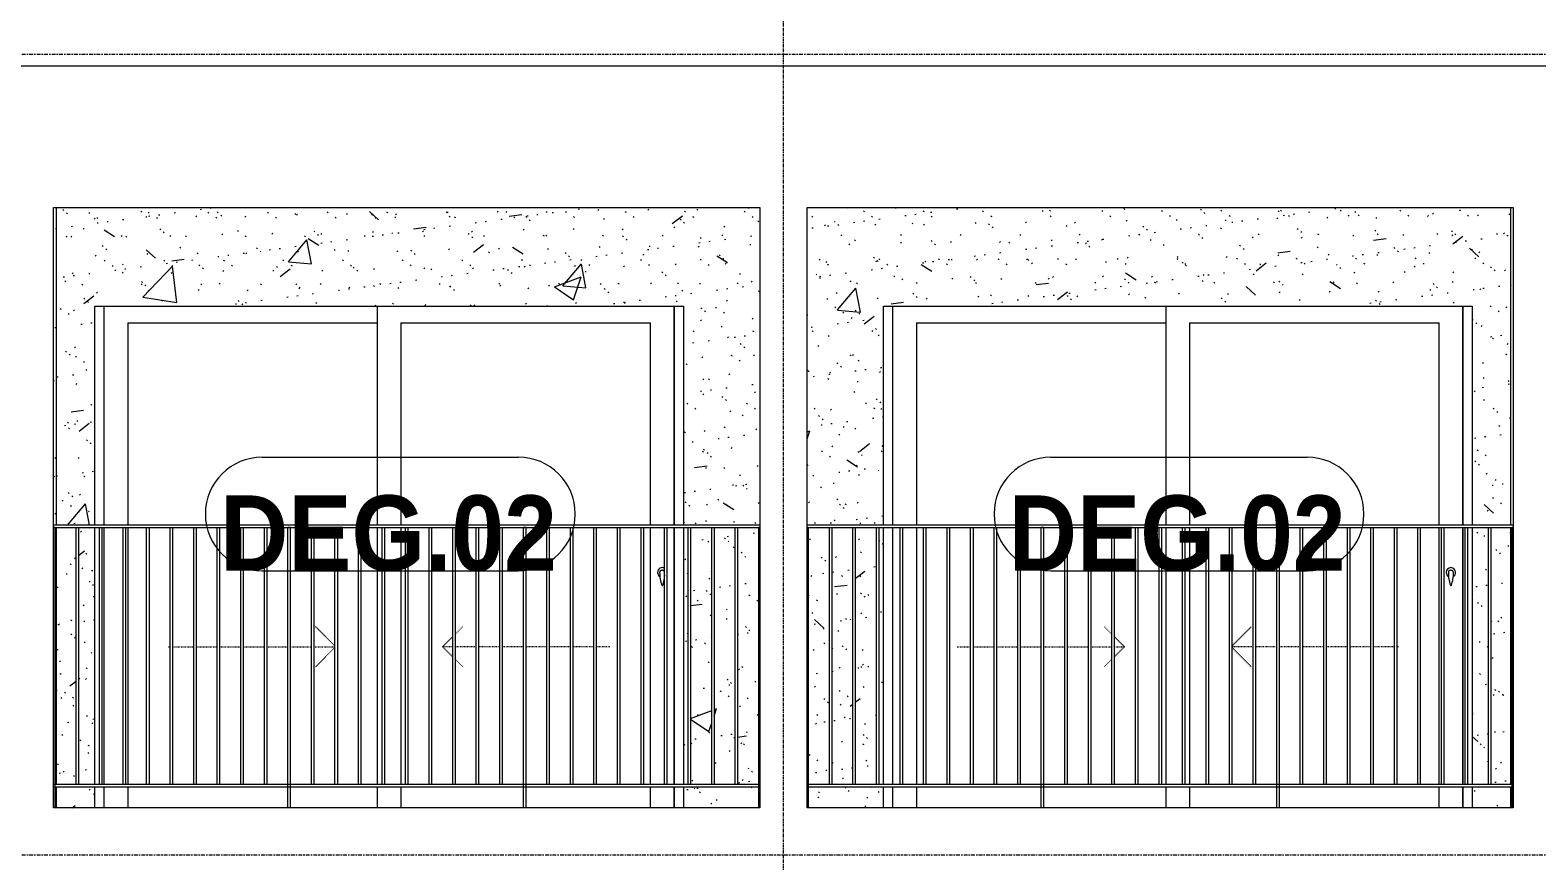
# Model space of a CAD drawing. Header units: millimetres. Extents: x -134153 to 99383, y -5233 to 35400.
# Drawn here: x -72352 to -65953, y 15775 to 19302 of the extents above; entities that cross this region are included whole.
import ezdxf

# ---------------------------------------------------------------- set-up
doc = ezdxf.new("R2010")
doc.units = ezdxf.units.MM
for name, pattern in [('Centre', [31.75, 6.35, -4.7625, 15.875, -4.7625]), ('Dash', [6, 3, -3]), ('Grid Line', [22.225, 12.7, -3.175, 3.175, -3.175])]:
    doc.linetypes.add(name, pattern=pattern)
for name, color, linetype, lineweight in [('0-1', 7, 'Continuous', 5), ('A-DOOR', 31, 'Continuous', 9), ('A-DOOR-FRAM', 31, 'Continuous', 9), ('A-DOOR-HDLN', 31, 'Dash', 9), ('A-DOOR-IDEN', 31, 'Continuous', 9), ('A-FLOR-HRAL', 11, 'Continuous', 9), ('A-FLOR-LEVL-2', 51, 'Centre', 9), ('A-WALL', 113, 'Continuous', 9), ('A-WALL-PATT-1', 9, 'Continuous', 9), ('I-WALL-1', 7, 'Continuous', 9), ('S-GRID-1', 1, 'Grid Line', 9)]:
    doc.layers.add(name, color=color, linetype=linetype, lineweight=lineweight)
doc.styles.add('Arial_B_2', font='arialbd_0.ttf', dxfattribs={"width": 0.9, "height": 320})
pattern_1 = [(37.5, (-81864.44, 1200), (-5.1206, 156.61216), [5.364, -118.181, 5.364, -132.812, -132.08]), (37.5, (-81864.44, 1200), (-5.1206, 156.61216), [-261.722, 5.364, -126.716]), (7.5, (-81864.44, 1200), (143.847, 229.3842), [5.364, -61.285, 5.364, -105.989, -42.672]), (7.5, (-81864.44, 1200), (143.847, 229.3842), [-178.003, 5.364, -37.308]), (327.5, (-81964.42, 1200), (253.1176, 0.4601), [5.364, -35.276, 5.364, -140.94, -191.008]), (327.5, (-81964.42, 1200), (253.1176, 0.4601), [-186.944, 5.364, -185.644]), (317.5, (-81964.42, 1200), (244.3381, 71.3376), [5.364, -14.956, 5.364, -90.546, -109.728]), (317.5, (-81964.42, 1200), (244.3381, 71.3376), [-116.23, 5.364, -104.364])]
pattern_2 = [(50, (-81864.4, 1200), (1165.98, -102.01), [121.92, -1341.12]), (355, (-81864.4, 1200), (-225.554, 1222.763), [97.536, -1072.896]), (100.451, (-81767.3, 1191.5), (940.433, 1120.746), [103.616, -1139.776]), (46.184, (-81864.4, 1525.1), (1734.91, -269.07), [182.88, -2011.68]), (96.636, (-81719.9, 1502.7), (1519.38, 1583.54), [155.42, -1709.66]), (351.184, (-81864.4, 1525.1), (1519.39, 1583.52), [146.3, -1609.34]), (21, (-81701.9, 1443.8), (970.332, -654.498), [121.92, -1341.12]), (326, (-81701.9, 1443.8), (395.53, 1178.804), [97.536, -1072.896]), (71.451, (-81621, 1389.3), (1365.87, 524.296), [103.616, -1139.776]), (37.5, (-81864.44, 1200), (19.767, 541.153), [53.645, -1006.246, 53.645, -1035.507, -1076.96]), (37.5, (-81864.44, 1200), (19.767, 541.153), [-2149.043, 53.645, -1023.315]), (7.5, (-81864.44, 1200), (427.646, 641.156), [53.645, -567.334, 53.645, -981.862, -410.464]), (7.5, (-81864.44, 1200), (427.646, 641.156), [-1656.486, 53.645, -356.82]), (327.5, (-82226.95, 1200), (867.782, -36.665), [53.645, -352.755, 53.645, -1214.323, -1682.496]), (327.5, (-82226.95, 1200), (867.782, -36.665), [-1674.368, 53.645, -1628.85]), (317.5, (-82389.5, 1200), (948.028, 162.73), [53.645, -474.675, 53.645, -788.416, -1194.816]), (317.5, (-82389.5, 1200), (948.028, 162.73), [-1370.38, 53.645, -1141.17])]

# ---------------------------------------------------------------- blocks, each defined once
blk = doc.blocks.new('NCV_TKTC_TANG 5_rvt-1-TKCS_MẶT ĐỨNG HƯỚNG BẮC')
at = {"layer": 'A-WALL-PATT-1'}
h = blk.add_hatch(dxfattribs=at)
h.set_pattern_fill('FP_3', color=256, style=0, pattern_type=2)
h.set_pattern_definition(pattern_1)
h.paths.add_polyline_path([(-72242.6, 16000), (-72243, 16090), (-72247.6, 16090), (-72247.6, 16000), (-72242.7, 16000)])
h.paths.add_polyline_path([(-72242.6, 16100), (-72242.6, 17190), (-72247.6, 17190), (-72247.6, 16100), (-72243.1, 16100)])
h.paths.add_polyline_path([(-72252.6, 17200), (-72242.6, 17200), (-72242.6, 18550), (-72252.6, 18550), (-72252.6, 17556.7)])
h = blk.add_hatch(dxfattribs=at)
h.set_pattern_fill('FP_2', color=256, style=0, pattern_type=2)
h.set_pattern_definition(pattern_2)
h.paths.add_polyline_path([(-69483.6, 16000), (-69257.6, 16000), (-69257.6, 16090), (-69577.6, 16090), (-69577.6, 16000)])
h.paths.add_polyline_path([(-72242.6, 16000), (-72077.6, 16000), (-72077.6, 16090), (-72242.6, 16090)])
h.paths.add_polyline_path([(-72157.6, 16100), (-72157.6, 17190), (-72242.6, 17190), (-72242.6, 16100), (-72224.5, 16100)])
h.paths.add_polyline_path([(-72147.6, 16100), (-72077.6, 16100), (-72077.6, 17190), (-72147.6, 17190), (-72147.6, 16452.7)])
h.paths.add_polyline_path([(-69483.6, 16100), (-69457.6, 16100), (-69457.6, 17190), (-69547.6, 17190), (-69547.6, 16100)])
h.paths.add_polyline_path([(-69447.6, 16100), (-69357.6, 16100), (-69357.6, 17190), (-69447.6, 17189), (-69447.6, 16452.7)])
h.paths.add_polyline_path([(-69577.6, 16100), (-69557.6, 16100), (-69557.6, 17190), (-69577.6, 17190), (-69577.6, 16452.7)])
h.paths.add_polyline_path([(-69347.6, 16100), (-69257.6, 16100), (-69257.6, 17190), (-69347.6, 17190), (-69347.6, 16452.7)])
h.paths.add_polyline_path([(-69577.6, 17200), (-69252.6, 17200), (-69252.6, 18550), (-72242.6, 18550), (-72242.6, 17200), (-72077.6, 17200), (-72077.6, 18130), (-69577.6, 18130), (-69577.6, 17556.7)])
h = blk.add_hatch(dxfattribs=at)
h.set_pattern_fill('FP_3', color=256, style=0, pattern_type=2)
h.set_pattern_definition(pattern_1)
h.paths.add_polyline_path([(-69483.6, 16000), (-69257.6, 16000), (-69257.6, 16090), (-69577.6, 16090), (-69577.6, 16000)])
h.paths.add_polyline_path([(-72242.6, 16000), (-72077.6, 16000), (-72077.6, 16090), (-72242.6, 16090)])
h.paths.add_polyline_path([(-72157.6, 16100), (-72157.6, 17190), (-72242.6, 17190), (-72242.6, 16100), (-72224.5, 16100)])
h.paths.add_polyline_path([(-72147.6, 16100), (-72077.6, 16100), (-72077.6, 17190), (-72147.6, 17190), (-72147.6, 16452.7)])
h.paths.add_polyline_path([(-69483.6, 16100), (-69457.6, 16100), (-69457.6, 17190), (-69547.6, 17190), (-69547.6, 16100)])
h.paths.add_polyline_path([(-69447.6, 16100), (-69357.6, 16100), (-69357.6, 17190), (-69447.6, 17189), (-69447.6, 16452.7)])
h.paths.add_polyline_path([(-69577.6, 16100), (-69557.6, 16100), (-69557.6, 17190), (-69577.6, 17190), (-69577.6, 16452.7)])
h.paths.add_polyline_path([(-69347.6, 16100), (-69257.6, 16100), (-69257.6, 17190), (-69347.6, 17190), (-69347.6, 16452.7)])
h.paths.add_polyline_path([(-69577.6, 17200), (-69252.6, 17200), (-69252.6, 18550), (-72242.6, 18550), (-72242.6, 17200), (-72077.6, 17200), (-72077.6, 18130), (-69577.6, 18130), (-69577.6, 17556.7)])
h = blk.add_hatch(dxfattribs=at)
h.set_pattern_fill('FP_2', color=256, style=0, pattern_type=2)
h.set_pattern_definition(pattern_2)
h.paths.add_polyline_path([(-68727.6, 16000), (-68727.6, 16090), (-69047.6, 16090), (-69047.6, 16000), (-69021.8, 16000)])
h.paths.add_polyline_path([(-66073.4, 16000), (-66062.6, 16000), (-66062.6, 16090), (-66227.6, 16090), (-66227.6, 16000)])
h.paths.add_polyline_path([(-68857.6, 16100), (-68857.6, 17190), (-68947.6, 17190), (-68947.6, 16100)])
h.paths.add_polyline_path([(-68847.6, 16100), (-68757.6, 16100), (-68757.6, 17190), (-68847.6, 17190), (-68847.6, 16452.7)])
h.paths.add_polyline_path([(-66132.6, 16100), (-66062.6, 16100), (-66062.6, 17190), (-66147.6, 17190), (-66147.6, 16100)])
h.paths.add_polyline_path([(-68747.6, 16100), (-68727.6, 16100), (-68727.6, 17190), (-68747.6, 17190), (-68747.6, 16452.7)])
h.paths.add_polyline_path([(-68957.6, 16100), (-68957.6, 17190), (-69047.6, 17190), (-69047.6, 16100), (-69008, 16100)])
h.paths.add_polyline_path([(-66157.6, 16100), (-66157.6, 17190), (-66227.6, 17190), (-66227.6, 16100)])
h.paths.add_polyline_path([(-66227.6, 17200), (-66062.6, 17200), (-66062.6, 18550), (-69052.6, 18550), (-69052.6, 17200), (-68727.6, 17200), (-68727.6, 18130), (-66227.6, 18130), (-66227.6, 17556.7)])
h = blk.add_hatch(dxfattribs=at)
h.set_pattern_fill('FP_3', color=256, style=0, pattern_type=2)
h.set_pattern_definition(pattern_1)
h.paths.add_polyline_path([(-68727.6, 16000), (-68727.6, 16090), (-69047.6, 16090), (-69047.6, 16000), (-69021.8, 16000)])
h.paths.add_polyline_path([(-66073.4, 16000), (-66062.6, 16000), (-66062.6, 16090), (-66227.6, 16090), (-66227.6, 16000)])
h.paths.add_polyline_path([(-68857.6, 16100), (-68857.6, 17190), (-68947.6, 17190), (-68947.6, 16100)])
h.paths.add_polyline_path([(-68847.6, 16100), (-68757.6, 16100), (-68757.6, 17190), (-68847.6, 17190), (-68847.6, 16452.7)])
h.paths.add_polyline_path([(-66132.6, 16100), (-66062.6, 16100), (-66062.6, 17190), (-66147.6, 17190), (-66147.6, 16100)])
h.paths.add_polyline_path([(-68747.6, 16100), (-68727.6, 16100), (-68727.6, 17190), (-68747.6, 17190), (-68747.6, 16452.7)])
h.paths.add_polyline_path([(-68957.6, 16100), (-68957.6, 17190), (-69047.6, 17190), (-69047.6, 16100), (-69008, 16100)])
h.paths.add_polyline_path([(-66157.6, 16100), (-66157.6, 17190), (-66227.6, 17190), (-66227.6, 16100)])
h.paths.add_polyline_path([(-66227.6, 17200), (-66062.6, 17200), (-66062.6, 18550), (-69052.6, 18550), (-69052.6, 17200), (-68727.6, 17200), (-68727.6, 18130), (-66227.6, 18130), (-66227.6, 17556.7)])
at = {"layer": 'I-WALL-1'}
for p, q in [((-72252.6, 17200), (-72252.6, 18550)), ((-72242.6, 18550), (-72242.6, 17200)), ((-66062.6, 17200), (-66062.6, 18550)), ((-72077.6, 17200), (-72077.6, 18130)), ((-72077.6, 18130), (-69577.6, 18130)), ((-69577.6, 18130), (-69577.6, 17200)), ((-68727.6, 17200), (-68727.6, 18130)), ((-68727.6, 18130), (-66227.6, 18130)), ((-66227.6, 18130), (-66227.6, 17200)), ((-72242.6, 17190), (-72242.6, 16100)), ((-72077.6, 16100), (-72077.6, 17190)), ((-69577.6, 17190), (-69577.6, 16100)), ((-68727.6, 16100), (-68727.6, 17190)), ((-66227.6, 17190), (-66227.6, 16100)), ((-66062.6, 16100), (-66062.6, 17190)), ((-72242.6, 16090), (-72242.6, 16000)), ((-72077.6, 16000), (-72077.6, 16090)), ((-69577.6, 16090), (-69577.6, 16000)), ((-68727.6, 16000), (-68727.6, 16090)), ((-66227.6, 16090), (-66227.6, 16000)), ((-66062.6, 16000), (-66062.6, 16090))]:
    blk.add_line(p, q, dxfattribs=at)
blk = doc.blocks.new('DEG_02-DEG_03 - DEG_02-2500x2400mm-CỬA ĐI 02 CÁNH TRƯỢT-625766-TKCS_MẶT ĐỨNG HƯỚNG BẮC')
at = {"layer": 'A-DOOR'}
for p, q in [((-93477.6, 10400), (-93477.6, 11330)), ((-92217.6, 11330), (-92217.6, 10400)), ((-94537.6, 11260), (-94537.6, 10400)), ((-94537.6, 11260), (-93477.6, 11260)), ((-93377.6, 11260), (-93377.6, 10400)), ((-93377.6, 11260), (-92317.6, 11260)), ((-92317.6, 10400), (-92317.6, 11260)), ((-94537.6, 10390), (-94537.6, 9300)), ((-93477.6, 9300), (-93477.6, 10390)), ((-93377.6, 10390), (-93377.6, 9300)), ((-92317.6, 9300), (-92317.6, 10390)), ((-92217.6, 10390), (-92217.6, 9300)), ((-94537.6, 9290), (-94537.6, 9200)), ((-93477.6, 9200), (-93477.6, 9290)), ((-93377.6, 9290), (-93377.6, 9200)), ((-92317.6, 9200), (-92317.6, 9290)), ((-92217.6, 9290), (-92217.6, 9200))]:
    blk.add_line(p, q, dxfattribs=at)
at = {"layer": 'A-DOOR', "flags": 128}
blk.add_lwpolyline([(-92266.1, 10208.7), (-92266.1, 10208.7), (-92266.1, 10208.7), (-92266.1, 10208.7), (-92266.1, 10208.7), (-92266.1, 10208.7), (-92266.1, 10208.7), (-92266.2, 10208.7), (-92266.2, 10208.7), (-92266.2, 10208.7), (-92266.2, 10208.7), (-92266.3, 10208.7), (-92266.3, 10208.7), (-92266.3, 10208.7), (-92266.4, 10208.7), (-92266.4, 10208.7), (-92266.4, 10208.7), (-92266.5, 10208.7), (-92266.5, 10208.7), (-92266.6, 10208.7), (-92266.6, 10208.7), (-92266.7, 10208.7), (-92266.7, 10208.7), (-92266.8, 10208.7), (-92266.8, 10208.7), (-92266.9, 10208.7), (-92266.9, 10208.7), (-92267, 10208.7), (-92267, 10208.7), (-92267.1, 10208.7), (-92267.1, 10208.7), (-92267.2, 10208.7), (-92267.3, 10208.7), (-92267.3, 10208.7), (-92267.4, 10208.7), (-92267.4, 10208.7), (-92267.5, 10208.7), (-92267.5, 10208.7), (-92267.6, 10208.7), (-92267.7, 10208.7), (-92267.7, 10208.7), (-92267.8, 10208.7), (-92267.8, 10208.7), (-92267.9, 10208.7), (-92268, 10208.7), (-92268, 10208.7), (-92268.1, 10208.7), (-92268.1, 10208.7), (-92268.2, 10208.7), (-92268.2, 10208.7), (-92268.3, 10208.7), (-92268.3, 10208.7), (-92268.4, 10208.7), (-92268.4, 10208.7), (-92268.5, 10208.7), (-92268.5, 10208.7), (-92268.6, 10208.7), (-92268.6, 10208.7), (-92268.7, 10208.7), (-92268.7, 10208.7), (-92268.7, 10208.7), (-92268.8, 10208.7), (-92268.8, 10208.7), (-92268.8, 10208.7), (-92268.9, 10208.7), (-92268.9, 10208.7), (-92268.9, 10208.7), (-92269, 10208.7), (-92269, 10208.7), (-92269, 10208.7), (-92269, 10208.7), (-92269, 10208.7), (-92269, 10208.7), (-92269, 10208.7), (-92269.1, 10208.7), (-92269.1, 10208.7)], dxfattribs=at)
at = {"layer": 'A-DOOR'}
for centre, radius, start, end in [((-92267.6, 10200), 20, 60, 180), ((-92267.6, 10200), 20, 180, 240), ((-92269.1, 10199.2), 9.45, 90, 180), ((-92113.8, 10199.2), 164.8, 180, 199.13397), ((-92266.1, 10199.2), 9.45, 30, 90), ((-92421.4, 10199.2), 164.8, 340.86603, 356.02944), ((-92267.2, 10146), 2.34, 199.13397, 261.03098), ((-92267.9, 10146), 2.34, 278.96902, 340.86603)]:
    blk.add_arc(centre, radius, start, end, dxfattribs=at)
at = {"layer": 'A-DOOR-FRAM'}
for p, q in [((-94637.6, 10400), (-94637.6, 11330)), ((-92217.6, 10400), (-92217.6, 11330)), ((-94637.6, 9300), (-94637.6, 10390)), ((-92217.6, 9300), (-92217.6, 10390)), ((-94637.6, 9200), (-94637.6, 9290)), ((-92217.6, 9200), (-92217.6, 9290))]:
    blk.add_line(p, q, dxfattribs=at)
at = {"layer": 'A-DOOR-HDLN'}
for p, q in [((-93657.6, 9887), (-93739.7, 9969.1)), ((-93200.3, 9884.2), (-93157.6, 9927)), ((-93147.6, 9937), (-93115.5, 9969.1)), ((-94364.8, 9884.2), (-94357.6, 9884.2)), ((-94347.6, 9884.2), (-94257.6, 9884.2)), ((-94247.6, 9884.2), (-94157.6, 9884.2)), ((-94147.6, 9884.2), (-94057.6, 9884.2)), ((-94047.6, 9884.2), (-93957.6, 9884.2)), ((-93947.6, 9884.2), (-93857.6, 9884.2)), ((-93847.6, 9884.2), (-93757.6, 9884.2)), ((-93747.6, 9884.2), (-93657.6, 9884.2)), ((-93657.6, 9881.5), (-93739.7, 9799.4)), ((-93200.3, 9884.2), (-93157.6, 9841.5)), ((-93157.6, 9884.2), (-93200.3, 9884.2)), ((-93057.6, 9884.2), (-93147.6, 9884.2)), ((-92957.6, 9884.2), (-93047.6, 9884.2)), ((-92857.6, 9884.2), (-92947.6, 9884.2)), ((-92757.6, 9884.2), (-92847.6, 9884.2)), ((-92657.6, 9884.2), (-92747.6, 9884.2)), ((-92557.6, 9884.2), (-92647.6, 9884.2)), ((-92490.3, 9884.2), (-92547.6, 9884.2)), ((-93147.6, 9831.5), (-93115.5, 9799.4))]:
    blk.add_line(p, q, dxfattribs=at)
blk = doc.blocks.new('DEG_02-DEG_03 - DEG_02-2500x2400mm-CỬA ĐI 02 CÁNH TRƯỢT-V25-TKCS_MẶT ĐỨNG HƯỚNG BẮC')
at = {"layer": 'A-DOOR'}
for p, q in [((-67527.6, 10400), (-67527.6, 11330)), ((-66267.6, 11330), (-66267.6, 10400)), ((-68587.6, 11260), (-68587.6, 10400)), ((-68587.6, 11260), (-67527.6, 11260)), ((-67427.6, 11260), (-67427.6, 10400)), ((-67427.6, 11260), (-66367.6, 11260)), ((-66367.6, 10400), (-66367.6, 11260)), ((-68587.6, 10390), (-68587.6, 9300)), ((-67527.6, 9300), (-67527.6, 10390)), ((-67427.6, 10390), (-67427.6, 9300)), ((-66367.6, 9300), (-66367.6, 10390)), ((-66267.6, 10390), (-66267.6, 9300)), ((-68587.6, 9290), (-68587.6, 9200)), ((-67527.6, 9200), (-67527.6, 9290)), ((-67427.6, 9290), (-67427.6, 9200)), ((-66367.6, 9200), (-66367.6, 9290)), ((-66267.6, 9290), (-66267.6, 9200))]:
    blk.add_line(p, q, dxfattribs=at)
at = {"layer": 'A-DOOR', "flags": 128}
blk.add_lwpolyline([(-66316.1, 10208.7), (-66316.1, 10208.7), (-66316.1, 10208.7), (-66316.1, 10208.7), (-66316.1, 10208.7), (-66316.1, 10208.7), (-66316.1, 10208.7), (-66316.2, 10208.7), (-66316.2, 10208.7), (-66316.2, 10208.7), (-66316.2, 10208.7), (-66316.3, 10208.7), (-66316.3, 10208.7), (-66316.3, 10208.7), (-66316.4, 10208.7), (-66316.4, 10208.7), (-66316.4, 10208.7), (-66316.5, 10208.7), (-66316.5, 10208.7), (-66316.6, 10208.7), (-66316.6, 10208.7), (-66316.7, 10208.7), (-66316.7, 10208.7), (-66316.8, 10208.7), (-66316.8, 10208.7), (-66316.9, 10208.7), (-66316.9, 10208.7), (-66317, 10208.7), (-66317, 10208.7), (-66317.1, 10208.7), (-66317.1, 10208.7), (-66317.2, 10208.7), (-66317.3, 10208.7), (-66317.3, 10208.7), (-66317.4, 10208.7), (-66317.4, 10208.7), (-66317.5, 10208.7), (-66317.5, 10208.7), (-66317.6, 10208.7), (-66317.7, 10208.7), (-66317.7, 10208.7), (-66317.8, 10208.7), (-66317.8, 10208.7), (-66317.9, 10208.7), (-66318, 10208.7), (-66318, 10208.7), (-66318.1, 10208.7), (-66318.1, 10208.7), (-66318.2, 10208.7), (-66318.2, 10208.7), (-66318.3, 10208.7), (-66318.3, 10208.7), (-66318.4, 10208.7), (-66318.4, 10208.7), (-66318.5, 10208.7), (-66318.5, 10208.7), (-66318.6, 10208.7), (-66318.6, 10208.7), (-66318.7, 10208.7), (-66318.7, 10208.7), (-66318.7, 10208.7), (-66318.8, 10208.7), (-66318.8, 10208.7), (-66318.8, 10208.7), (-66318.9, 10208.7), (-66318.9, 10208.7), (-66318.9, 10208.7), (-66319, 10208.7), (-66319, 10208.7), (-66319, 10208.7), (-66319, 10208.7), (-66319, 10208.7), (-66319, 10208.7), (-66319, 10208.7), (-66319.1, 10208.7), (-66319.1, 10208.7)], dxfattribs=at)
at = {"layer": 'A-DOOR'}
for centre, radius, start, end in [((-66317.6, 10200), 20, 0, 180), ((-66317.6, 10200), 20, 180, 240), ((-66319.1, 10199.2), 9.45, 90, 180), ((-66163.8, 10199.2), 164.8, 180, 199.13397), ((-66316.1, 10199.2), 9.45, 0, 90), ((-66471.4, 10199.2), 164.8, 340.86603, 0), ((-66317.6, 10200), 20, 300, 0), ((-66317.2, 10146), 2.34, 199.13397, 261.03098), ((-66317.9, 10146), 2.34, 278.96902, 340.86603)]:
    blk.add_arc(centre, radius, start, end, dxfattribs=at)
at = {"layer": 'A-DOOR-FRAM'}
for p, q in [((-68687.6, 10400), (-68687.6, 11330)), ((-66267.6, 10400), (-66267.6, 11330)), ((-68687.6, 9300), (-68687.6, 10390)), ((-66267.6, 9300), (-66267.6, 10390)), ((-68687.6, 9200), (-68687.6, 9290)), ((-66267.6, 9200), (-66267.6, 9290))]:
    blk.add_line(p, q, dxfattribs=at)
at = {"layer": 'A-DOOR-HDLN'}
for p, q in [((-67757.6, 9937), (-67789.7, 9969.1)), ((-67704.8, 9884.2), (-67747.6, 9927)), ((-67247.6, 9887), (-67165.5, 9969.1)), ((-68414.8, 9884.2), (-68357.6, 9884.2)), ((-68347.6, 9884.2), (-68257.6, 9884.2)), ((-68247.6, 9884.2), (-68157.6, 9884.2)), ((-68147.6, 9884.2), (-68057.6, 9884.2)), ((-68047.6, 9884.2), (-67957.6, 9884.2)), ((-67947.6, 9884.2), (-67857.6, 9884.2)), ((-67847.6, 9884.2), (-67757.6, 9884.2)), ((-67704.8, 9884.2), (-67747.6, 9841.5)), ((-67747.6, 9884.2), (-67704.8, 9884.2)), ((-67157.6, 9884.2), (-67247.6, 9884.2)), ((-67247.6, 9881.5), (-67165.5, 9799.4)), ((-67057.6, 9884.2), (-67147.6, 9884.2)), ((-66957.6, 9884.2), (-67047.6, 9884.2)), ((-66857.6, 9884.2), (-66947.6, 9884.2)), ((-66757.6, 9884.2), (-66847.6, 9884.2)), ((-66657.6, 9884.2), (-66747.6, 9884.2)), ((-66557.6, 9884.2), (-66647.6, 9884.2)), ((-66540.3, 9884.2), (-66547.6, 9884.2)), ((-67757.6, 9831.5), (-67789.7, 9799.4))]:
    blk.add_line(p, q, dxfattribs=at)
blk = doc.blocks.new('Railing - 10mm-1251313-TKCS_MẶT ĐỨNG HƯỚNG BẮC')
at = {"layer": 'A-FLOR-HRAL'}
for p, q in [((-60830.064287, 5900), (-60830.064287, 6990)), ((-60820.064287, 6990), (-60820.064287, 5900))]:
    blk.add_line(p, q, dxfattribs=at)
blk = doc.blocks.new('Railing - 50 x 10mm-1251315-TKCS_MẶT ĐỨNG HƯỚNG BẮC')
at = {"layer": 'A-FLOR-HRAL'}
for p, q in [((-59897.564287, 6990), (-59907.564287, 6990)), ((-59907.564287, 5800), (-59907.564287, 6990)), ((-59897.564287, 6990), (-59897.564287, 5800))]:
    blk.add_line(p, q, dxfattribs=at)
blk = doc.blocks.new('Railing - 50 x 10mm-V58-TKCS_MẶT ĐỨNG HƯỚNG BẮC')
at = {"layer": 'A-FLOR-HRAL'}
for q in [(-69052.635618, 6990), (-69047.564287, 5800)]:
    blk.add_line((-69047.564287, 6990), q, dxfattribs=at)
blk = doc.blocks.new('Railing - 50 x 10mm-V55-TKCS_MẶT ĐỨNG HƯỚNG BẮC')
at = {"layer": 'A-FLOR-HRAL'}
for p in [(-57852.564287, 6990), (-57857.564287, 5800)]:
    blk.add_line(p, (-57857.564287, 6990), dxfattribs=at)
blk = doc.blocks.new('Railing - Railing-3262210-TKCS_MẶT ĐỨNG HƯỚNG BẮC')
at = {"layer": 'A-FLOR-HRAL'}
for p, q in [((-69052.564287, 16090), (-69052.564287, 16100)), ((-69052.564287, 16100), (-66052.564287, 16100)), ((-69052.564287, 16090), (-66052.564287, 16090))]:
    blk.add_line(p, q, dxfattribs=at)
for name, p in [('Railing - 50 x 10mm-V58-TKCS_MẶT ĐỨNG HƯỚNG BẮC', (0, 10200)), ('Railing - 10mm-1251313-TKCS_MẶT ĐỨNG HƯỚNG BẮC', (-8127.5, 10200)), ('Railing - 10mm-1251313-TKCS_MẶT ĐỨNG HƯỚNG BẮC', (-8027.5, 10200)), ('Railing - 10mm-1251313-TKCS_MẶT ĐỨNG HƯỚNG BẮC', (-7927.5, 10200)), ('Railing - 10mm-1251313-TKCS_MẶT ĐỨNG HƯỚNG BẮC', (-7827.5, 10200)), ('Railing - 10mm-1251313-TKCS_MẶT ĐỨNG HƯỚNG BẮC', (-7727.5, 10200)), ('Railing - 10mm-1251313-TKCS_MẶT ĐỨNG HƯỚNG BẮC', (-7627.5, 10200)), ('Railing - 10mm-1251313-TKCS_MẶT ĐỨNG HƯỚNG BẮC', (-7527.5, 10200)), ('Railing - 10mm-1251313-TKCS_MẶT ĐỨNG HƯỚNG BẮC', (-7427.5, 10200)), ('Railing - 10mm-1251313-TKCS_MẶT ĐỨNG HƯỚNG BẮC', (-7327.5, 10200)), ('Railing - 50 x 10mm-1251315-TKCS_MẶT ĐỨNG HƯỚNG BẮC', (-8150, 10200)), ('Railing - 10mm-1251313-TKCS_MẶT ĐỨNG HƯỚNG BẮC', (-7127.5, 10200)), ('Railing - 10mm-1251313-TKCS_MẶT ĐỨNG HƯỚNG BẮC', (-7027.5, 10200)), ('Railing - 10mm-1251313-TKCS_MẶT ĐỨNG HƯỚNG BẮC', (-6927.5, 10200)), ('Railing - 10mm-1251313-TKCS_MẶT ĐỨNG HƯỚNG BẮC', (-6827.5, 10200)), ('Railing - 10mm-1251313-TKCS_MẶT ĐỨNG HƯỚNG BẮC', (-6727.5, 10200)), ('Railing - 10mm-1251313-TKCS_MẶT ĐỨNG HƯỚNG BẮC', (-6627.5, 10200)), ('Railing - 10mm-1251313-TKCS_MẶT ĐỨNG HƯỚNG BẮC', (-6527.5, 10200)), ('Railing - 10mm-1251313-TKCS_MẶT ĐỨNG HƯỚNG BẮC', (-6427.5, 10200)), ('Railing - 10mm-1251313-TKCS_MẶT ĐỨNG HƯỚNG BẮC', (-6327.5, 10200)), ('Railing - 50 x 10mm-1251315-TKCS_MẶT ĐỨNG HƯỚNG BẮC', (-7150, 10200)), ('Railing - 10mm-1251313-TKCS_MẶT ĐỨNG HƯỚNG BẮC', (-6127.5, 10200)), ('Railing - 10mm-1251313-TKCS_MẶT ĐỨNG HƯỚNG BẮC', (-6027.5, 10200)), ('Railing - 10mm-1251313-TKCS_MẶT ĐỨNG HƯỚNG BẮC', (-5927.5, 10200)), ('Railing - 10mm-1251313-TKCS_MẶT ĐỨNG HƯỚNG BẮC', (-5827.5, 10200)), ('Railing - 10mm-1251313-TKCS_MẶT ĐỨNG HƯỚNG BẮC', (-5727.5, 10200)), ('Railing - 10mm-1251313-TKCS_MẶT ĐỨNG HƯỚNG BẮC', (-5627.5, 10200)), ('Railing - 10mm-1251313-TKCS_MẶT ĐỨNG HƯỚNG BẮC', (-5527.5, 10200)), ('Railing - 10mm-1251313-TKCS_MẶT ĐỨNG HƯỚNG BẮC', (-5427.5, 10200)), ('Railing - 10mm-1251313-TKCS_MẶT ĐỨNG HƯỚNG BẮC', (-5327.5, 10200)), ('Railing - 50 x 10mm-V55-TKCS_MẶT ĐỨNG HƯỚNG BẮC', (-8200, 10200))]:
    blk.add_blockref(name, p)
blk = doc.blocks.new('Top Rail Type - Top Rail_Internal_-3262211-TKCS_MẶT ĐỨNG HƯỚNG BẮC')
at = {"layer": 'A-FLOR-HRAL'}
for p, q in [((-69052.564287, 17190), (-69052.564287, 17200)), ((-66052.564287, 17200), (-69052.564287, 17200)), ((-69052.564287, 17190), (-66052.564287, 17190))]:
    blk.add_line(p, q, dxfattribs=at)
blk = doc.blocks.new('Railing - Railing-3262212-TKCS_MẶT ĐỨNG HƯỚNG BẮC')
at = {"layer": 'A-FLOR-HRAL'}
for p, q in [((-72252.564287, 16090), (-72252.564287, 16100)), ((-72252.564287, 16100), (-69252.564287, 16100)), ((-72252.564287, 16090), (-69252.564287, 16090))]:
    blk.add_line(p, q, dxfattribs=at)
for name, p in [('Railing - 50 x 10mm-V58-TKCS_MẶT ĐỨNG HƯỚNG BẮC', (-3200, 10200)), ('Railing - 10mm-1251313-TKCS_MẶT ĐỨNG HƯỚNG BẮC', (-11327.5, 10200)), ('Railing - 10mm-1251313-TKCS_MẶT ĐỨNG HƯỚNG BẮC', (-11227.5, 10200)), ('Railing - 10mm-1251313-TKCS_MẶT ĐỨNG HƯỚNG BẮC', (-11127.5, 10200)), ('Railing - 10mm-1251313-TKCS_MẶT ĐỨNG HƯỚNG BẮC', (-11027.5, 10200)), ('Railing - 10mm-1251313-TKCS_MẶT ĐỨNG HƯỚNG BẮC', (-10927.5, 10200)), ('Railing - 10mm-1251313-TKCS_MẶT ĐỨNG HƯỚNG BẮC', (-10827.5, 10200)), ('Railing - 10mm-1251313-TKCS_MẶT ĐỨNG HƯỚNG BẮC', (-10727.5, 10200)), ('Railing - 10mm-1251313-TKCS_MẶT ĐỨNG HƯỚNG BẮC', (-10627.5, 10200)), ('Railing - 10mm-1251313-TKCS_MẶT ĐỨNG HƯỚNG BẮC', (-10527.5, 10200)), ('Railing - 50 x 10mm-1251315-TKCS_MẶT ĐỨNG HƯỚNG BẮC', (-11350, 10200)), ('Railing - 10mm-1251313-TKCS_MẶT ĐỨNG HƯỚNG BẮC', (-10327.5, 10200)), ('Railing - 10mm-1251313-TKCS_MẶT ĐỨNG HƯỚNG BẮC', (-10227.5, 10200)), ('Railing - 10mm-1251313-TKCS_MẶT ĐỨNG HƯỚNG BẮC', (-10127.5, 10200)), ('Railing - 10mm-1251313-TKCS_MẶT ĐỨNG HƯỚNG BẮC', (-10027.5, 10200)), ('Railing - 10mm-1251313-TKCS_MẶT ĐỨNG HƯỚNG BẮC', (-9927.5, 10200)), ('Railing - 10mm-1251313-TKCS_MẶT ĐỨNG HƯỚNG BẮC', (-9827.5, 10200)), ('Railing - 10mm-1251313-TKCS_MẶT ĐỨNG HƯỚNG BẮC', (-9727.5, 10200)), ('Railing - 10mm-1251313-TKCS_MẶT ĐỨNG HƯỚNG BẮC', (-9627.5, 10200)), ('Railing - 10mm-1251313-TKCS_MẶT ĐỨNG HƯỚNG BẮC', (-9527.5, 10200)), ('Railing - 50 x 10mm-1251315-TKCS_MẶT ĐỨNG HƯỚNG BẮC', (-10350, 10200)), ('Railing - 10mm-1251313-TKCS_MẶT ĐỨNG HƯỚNG BẮC', (-9327.5, 10200)), ('Railing - 10mm-1251313-TKCS_MẶT ĐỨNG HƯỚNG BẮC', (-9227.5, 10200)), ('Railing - 10mm-1251313-TKCS_MẶT ĐỨNG HƯỚNG BẮC', (-9127.5, 10200)), ('Railing - 10mm-1251313-TKCS_MẶT ĐỨNG HƯỚNG BẮC', (-9027.5, 10200)), ('Railing - 10mm-1251313-TKCS_MẶT ĐỨNG HƯỚNG BẮC', (-8927.5, 10200)), ('Railing - 10mm-1251313-TKCS_MẶT ĐỨNG HƯỚNG BẮC', (-8827.5, 10200)), ('Railing - 10mm-1251313-TKCS_MẶT ĐỨNG HƯỚNG BẮC', (-8727.5, 10200)), ('Railing - 10mm-1251313-TKCS_MẶT ĐỨNG HƯỚNG BẮC', (-8627.5, 10200)), ('Railing - 10mm-1251313-TKCS_MẶT ĐỨNG HƯỚNG BẮC', (-8527.5, 10200)), ('Railing - 50 x 10mm-V55-TKCS_MẶT ĐỨNG HƯỚNG BẮC', (-11400, 10200))]:
    blk.add_blockref(name, p)
blk = doc.blocks.new('Top Rail Type - Top Rail_Internal_-3262213-TKCS_MẶT ĐỨNG HƯỚNG BẮC')
at = {"layer": 'A-FLOR-HRAL'}
for p, q in [((-72252.564287, 17190), (-72252.564287, 17200)), ((-69252.564287, 17200), (-72252.564287, 17200)), ((-72252.564287, 17190), (-69252.564287, 17190))]:
    blk.add_line(p, q, dxfattribs=at)
blk = doc.blocks.new('STN_Door Tag - STN_Door Tag-1788670-TKCS_MẶT ĐỨNG HƯỚNG BẮC')
at = {"layer": 'A-DOOR-IDEN'}
for p, q in [((-102166.7, 10689.1), (-101078.6, 10689.1)), ((-102166.7, 10206.1), (-101078.6, 10206.1))]:
    blk.add_line(p, q, dxfattribs=at)
for centre, start, end in [((-102166.7, 10447.6), 90, 270), ((-101078.6, 10447.6), 270, 90)]:
    blk.add_arc(centre, 241.5, start, end, dxfattribs=at)

msp = doc.modelspace()

# ---------------------------------------------------------------- linework, layer by layer
at = {"layer": 'A-FLOR-LEVL-2'}
for p, q in [((-134152.6, 19200), (-25724.3, 19200)), ((-134152.6, 15800), (-25724.3, 15800))]:
    msp.add_line(p, q, dxfattribs=at)
at = {"layer": 'A-WALL'}
for p, q in [((-62257.6, 19150), (-76052.6, 19150)), ((-72252.6, 16000), (-72252.6, 18550)), ((-72252.6, 18550), (-69252.6, 18550)), ((-69252.6, 18550), (-69252.6, 16000)), ((-69052.6, 16000), (-69052.6, 18550)), ((-69052.6, 18550), (-66052.6, 18550)), ((-66052.6, 18550), (-66052.6, 16000)), ((-69252.6, 16000), (-72252.6, 16000)), ((-66052.6, 16000), (-69052.6, 16000))]:
    msp.add_line(p, q, dxfattribs=at)
at = {"layer": 'S-GRID-1'}
msp.add_line((-69152.6, 207.3), (-69152.6, 30285.9), dxfattribs=at)

# ---------------------------------------------------------------- block references
at = {"layer": '0-1'}
msp.add_blockref('NCV_TKTC_TANG 5_rvt-1-TKCS_MẶT ĐỨNG HƯỚNG BẮC', (0, 0), dxfattribs=at)
at = {"layer": 'A-DOOR'}
for name, p in [('DEG_02-DEG_03 - DEG_02-2500x2400mm-CỬA ĐI 02 CÁNH TRƯỢT-625766-TKCS_MẶT ĐỨNG HƯỚNG BẮC', (22600, 6800)), ('DEG_02-DEG_03 - DEG_02-2500x2400mm-CỬA ĐI 02 CÁNH TRƯỢT-V25-TKCS_MẶT ĐỨNG HƯỚNG BẮC', (0, 6800))]:
    msp.add_blockref(name, p, dxfattribs=at)
at = {"layer": 'A-DOOR-IDEN'}
for p in [(30800, 6800), (34150, 6800)]:
    msp.add_blockref('STN_Door Tag - STN_Door Tag-1788670-TKCS_MẶT ĐỨNG HƯỚNG BẮC', p, dxfattribs=at)
at = {"layer": 'A-FLOR-HRAL'}
for name in ['Top Rail Type - Top Rail_Internal_-3262213-TKCS_MẶT ĐỨNG HƯỚNG BẮC', 'Railing - Railing-3262212-TKCS_MẶT ĐỨNG HƯỚNG BẮC', 'Top Rail Type - Top Rail_Internal_-3262211-TKCS_MẶT ĐỨNG HƯỚNG BẮC', 'Railing - Railing-3262210-TKCS_MẶT ĐỨNG HƯỚNG BẮC']:
    msp.add_blockref(name, (0, 0), dxfattribs=at)

# ---------------------------------------------------------------- texts
at = {"layer": 'A-DOOR-IDEN', "char_height": 320, "width": 1467.36, "attachment_point": 5, "line_spacing_factor": 0.936439, "style": 'Arial_B_2'}
for insert in [(-70830.8, 17164.6), (-67480.8, 17164.6)]:
    msp.add_mtext('\\pt7.2,14.4,21.6,28.8,36,43.2,50.4,57.6,64.8,72,79.2,86.4,93.6,100.8,108,115.2,122.4,129.6,136.8,144,151.2,158.4,165.6,172.8,180,187.2,194.4,201.6,208.8,216,223.2,230.4;DEG.02', dxfattribs=dict(at, insert=insert))

doc.saveas('drawing.dxf')
